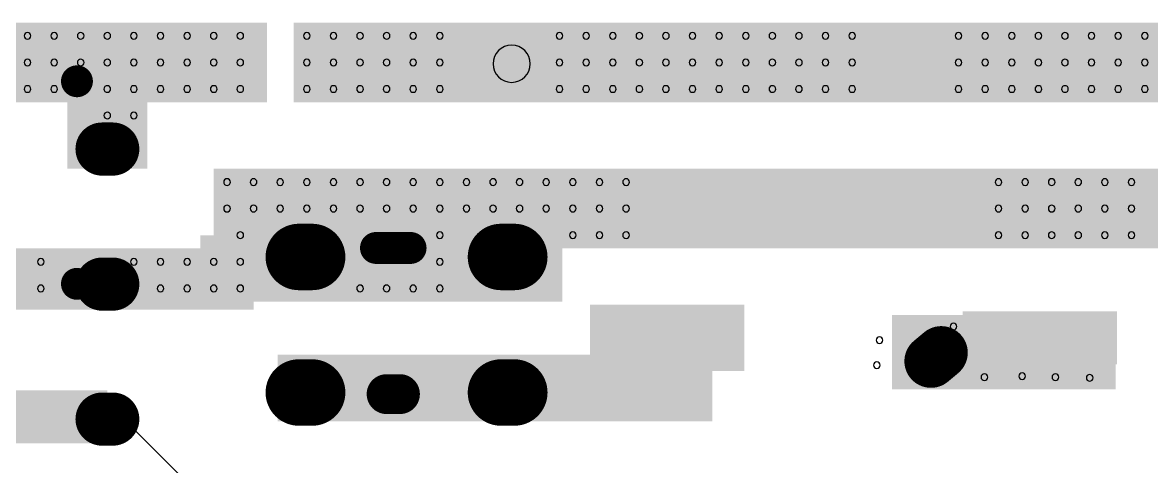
# Model space of a CAD drawing. Header units: inches. Extents: x 32166 to 34772, y 2386 to 4229.
# Drawn here: x 33097.6 to 33280.9, y 3695.4 to 3767.6 of the extents above; entities that cross this region are included whole.
import ezdxf

# ---------------------------------------------------------------- set-up
doc = ezdxf.new("R2010")
doc.units = ezdxf.units.IN
doc.header["$LTSCALE"] = 0.64311
doc.header["$MEASUREMENT"] = 0
doc.layers.add('MIDLAYER1', color=16, linetype='CONTINUOUS')
doc.layers.add('MULTILAYER', color=9, linetype='CONTINUOUS')

msp = doc.modelspace()

# ---------------------------------------------------------------- linework, layer by layer
at = {"layer": 'MIDLAYER1'}
for p, q in [((33111.34, 3703.31), (33113.83, 3703.31)), ((33113.83, 3703.31), (33135.71, 3681.43))]:
    msp.add_line(p, q, dxfattribs=at)
for points, const_width in [([(33106.4, 3759.34, 1), (33106.4, 3756.75, 1)], 2.59), ([(33110.48, 3749.19, 1), (33110.48, 3744.87, 1)], 4.32), ([(33112.21, 3749.19, 1), (33112.21, 3744.87, 1)], 4.32), ([(33145.13, 3729.49, 1), (33139.73, 3729.49, 1)], 5.4), ([(33147.29, 3729.49, 1), (33141.89, 3729.49, 1)], 5.4), ([(33177.96, 3729.49, 1), (33172.56, 3729.49, 1)], 5.4), ([(33180.12, 3729.49, 1), (33174.72, 3729.49, 1)], 5.4), ([(33154.96, 3732.25, 1), (33154.96, 3729.66, 1)], 2.59), ([(33160.58, 3732.25, 1), (33160.58, 3729.66, 1)], 2.59), ([(33110.48, 3727.24, 1), (33110.48, 3722.92, 1)], 4.32), ([(33112.21, 3727.24, 1), (33112.21, 3722.92, 1)], 4.32), ([(33106.4, 3726.42, 1), (33106.4, 3723.83, 1)], 2.59), ([(33245.36, 3715.59, 1), (33248.13, 3712.28, 1)], 4.32), ([(33243.7, 3714.2, 1), (33246.48, 3710.89, 1)], 4.32), ([(33145.13, 3707.46, 1), (33139.73, 3707.46, 1)], 5.4), ([(33147.29, 3707.46, 1), (33141.89, 3707.46, 1)], 5.4), ([(33177.96, 3707.46, 1), (33172.56, 3707.46, 1)], 5.4), ([(33180.12, 3707.46, 1), (33174.72, 3707.46, 1)], 5.4), ([(33156.69, 3708.82, 1), (33156.69, 3705.58, 1)], 3.24), ([(33158.85, 3708.82, 1), (33158.85, 3705.58, 1)], 3.24), ([(33110.48, 3705.3, 1), (33110.48, 3700.98, 1)], 4.32), ([(33112.21, 3705.3, 1), (33112.21, 3700.98, 1)], 4.32)]:
    msp.add_lwpolyline(points, format="xyb", close=True, dxfattribs=dict(at, const_width=const_width))
for points, const_width in [([(33110.48, 3747.03), (33112.21, 3747.03)], 8.64), ([(33142.43, 3729.49), (33144.59, 3729.49)], 10.8), ([(33175.26, 3729.49), (33177.42, 3729.49)], 10.8), ([(33160.58, 3730.96), (33154.96, 3730.96)], 5.18), ([(33110.48, 3725.08), (33112.21, 3725.08)], 8.64), ([(33246.75, 3713.93), (33245.09, 3712.54)], 8.64), ([(33142.43, 3707.46), (33144.59, 3707.46)], 10.8), ([(33175.26, 3707.46), (33177.42, 3707.46)], 10.8), ([(33158.85, 3707.2), (33156.69, 3707.2)], 6.48), ([(33110.48, 3703.14), (33112.21, 3703.14)], 8.64)]:
    msp.add_lwpolyline(points, dxfattribs=dict(at, const_width=const_width))
for centre, radius, start, end in [((33098.37, 3765.43), 0.54, 0, 180), ((33098.37, 3765.43), 0.54, 180, 0), ((33102.69, 3765.43), 0.54, 0, 180), ((33102.69, 3765.43), 0.54, 180, 0), ((33107.01, 3765.43), 0.54, 0, 180), ((33107.01, 3765.43), 0.54, 180, 0), ((33111.33, 3765.43), 0.54, 0, 180), ((33111.33, 3765.43), 0.54, 180, 0), ((33115.65, 3765.43), 0.54, 0, 180), ((33115.65, 3765.43), 0.54, 180, 0), ((33119.97, 3765.43), 0.54, 0, 180), ((33119.97, 3765.43), 0.54, 180, 0), ((33124.29, 3765.43), 0.54, 0, 180), ((33124.29, 3765.43), 0.54, 180, 0), ((33128.61, 3765.43), 0.54, 0, 180), ((33128.61, 3765.43), 0.54, 180, 0), ((33132.93, 3765.43), 0.54, 0, 180), ((33132.93, 3765.43), 0.54, 180, 0), ((33143.73, 3765.43), 0.54, 0, 180), ((33143.73, 3765.43), 0.54, 180, 0), ((33148.05, 3765.43), 0.54, 0, 180), ((33148.05, 3765.43), 0.54, 180, 0), ((33152.37, 3765.43), 0.54, 0, 180), ((33152.37, 3765.43), 0.54, 180, 0), ((33156.69, 3765.43), 0.54, 0, 180), ((33156.69, 3765.43), 0.54, 180, 0), ((33161.01, 3765.43), 0.54, 0, 180), ((33161.01, 3765.43), 0.54, 180, 0), ((33165.33, 3765.43), 0.54, 0, 180), ((33165.33, 3765.43), 0.54, 180, 0), ((33184.77, 3765.43), 0.54, 0, 180), ((33184.77, 3765.43), 0.54, 180, 0), ((33189.09, 3765.43), 0.54, 0, 180), ((33189.09, 3765.43), 0.54, 180, 0), ((33193.41, 3765.43), 0.54, 0, 180), ((33193.41, 3765.43), 0.54, 180, 0), ((33197.73, 3765.43), 0.54, 0, 180), ((33197.73, 3765.43), 0.54, 180, 0), ((33202.05, 3765.43), 0.54, 0, 180), ((33202.05, 3765.43), 0.54, 180, 0), ((33206.37, 3765.43), 0.54, 0, 180), ((33206.37, 3765.43), 0.54, 180, 0), ((33210.69, 3765.43), 0.54, 0, 180), ((33210.69, 3765.43), 0.54, 180, 0), ((33215.01, 3765.43), 0.54, 0, 180), ((33215.01, 3765.43), 0.54, 180, 0), ((33219.33, 3765.43), 0.54, 0, 180), ((33219.33, 3765.43), 0.54, 180, 0), ((33223.65, 3765.43), 0.54, 0, 180), ((33223.65, 3765.43), 0.54, 180, 0), ((33227.97, 3765.43), 0.54, 0, 180), ((33227.97, 3765.43), 0.54, 180, 0), ((33232.29, 3765.43), 0.54, 0, 180), ((33232.29, 3765.43), 0.54, 180, 0), ((33249.57, 3765.43), 0.54, 0, 180), ((33249.57, 3765.43), 0.54, 180, 0), ((33253.89, 3765.43), 0.54, 0, 180), ((33253.89, 3765.43), 0.54, 180, 0), ((33258.21, 3765.43), 0.54, 0, 180), ((33258.21, 3765.43), 0.54, 180, 0), ((33262.53, 3765.43), 0.54, 0, 180), ((33262.53, 3765.43), 0.54, 180, 0), ((33266.85, 3765.43), 0.54, 0, 180), ((33266.85, 3765.43), 0.54, 180, 0), ((33271.17, 3765.43), 0.54, 0, 180), ((33271.17, 3765.43), 0.54, 180, 0), ((33275.49, 3765.43), 0.54, 0, 180), ((33275.49, 3765.43), 0.54, 180, 0), ((33279.81, 3765.43), 0.54, 0, 180), ((33279.81, 3765.43), 0.54, 180, 0), ((33176.99, 3760.89), 3.02, 0, 180), ((33098.37, 3761.11), 0.54, 0, 180), ((33098.37, 3761.11), 0.54, 180, 0), ((33102.69, 3761.11), 0.54, 0, 180), ((33102.69, 3761.11), 0.54, 180, 0), ((33107.01, 3761.11), 0.54, 0, 180), ((33107.01, 3761.11), 0.54, 180, 0), ((33111.33, 3761.11), 0.54, 0, 180), ((33111.33, 3761.11), 0.54, 180, 0), ((33115.65, 3761.11), 0.54, 0, 180), ((33115.65, 3761.11), 0.54, 180, 0), ((33119.97, 3761.11), 0.54, 0, 180), ((33119.97, 3761.11), 0.54, 180, 0), ((33124.29, 3761.11), 0.54, 0, 180), ((33124.29, 3761.11), 0.54, 180, 0), ((33128.61, 3761.11), 0.54, 0, 180), ((33128.61, 3761.11), 0.54, 180, 0), ((33132.93, 3761.11), 0.54, 0, 180), ((33132.93, 3761.11), 0.54, 180, 0), ((33143.73, 3761.11), 0.54, 0, 180), ((33143.73, 3761.11), 0.54, 180, 0), ((33148.05, 3761.11), 0.54, 0, 180), ((33148.05, 3761.11), 0.54, 180, 0), ((33152.37, 3761.11), 0.54, 0, 180), ((33152.37, 3761.11), 0.54, 180, 0), ((33156.69, 3761.11), 0.54, 0, 180), ((33156.69, 3761.11), 0.54, 180, 0), ((33161.01, 3761.11), 0.54, 0, 180), ((33161.01, 3761.11), 0.54, 180, 0), ((33165.33, 3761.11), 0.54, 0, 180), ((33165.33, 3761.11), 0.54, 180, 0), ((33176.99, 3760.89), 3.02, 180, 0), ((33184.77, 3761.11), 0.54, 0, 180), ((33184.77, 3761.11), 0.54, 180, 0), ((33189.09, 3761.11), 0.54, 0, 180), ((33189.09, 3761.11), 0.54, 180, 0), ((33193.41, 3761.11), 0.54, 0, 180), ((33193.41, 3761.11), 0.54, 180, 0), ((33197.73, 3761.11), 0.54, 0, 180), ((33197.73, 3761.11), 0.54, 180, 0), ((33202.05, 3761.11), 0.54, 0, 180), ((33202.05, 3761.11), 0.54, 180, 0), ((33206.37, 3761.11), 0.54, 0, 180), ((33206.37, 3761.11), 0.54, 180, 0), ((33210.69, 3761.11), 0.54, 0, 180), ((33210.69, 3761.11), 0.54, 180, 0), ((33215.01, 3761.11), 0.54, 0, 180), ((33215.01, 3761.11), 0.54, 180, 0), ((33219.33, 3761.11), 0.54, 0, 180), ((33219.33, 3761.11), 0.54, 180, 0), ((33223.65, 3761.11), 0.54, 0, 180), ((33223.65, 3761.11), 0.54, 180, 0), ((33227.97, 3761.11), 0.54, 0, 180), ((33227.97, 3761.11), 0.54, 180, 0), ((33232.29, 3761.11), 0.54, 0, 180), ((33232.29, 3761.11), 0.54, 180, 0), ((33249.57, 3761.11), 0.54, 0, 180), ((33249.57, 3761.11), 0.54, 180, 0), ((33253.89, 3761.11), 0.54, 0, 180), ((33253.89, 3761.11), 0.54, 180, 0), ((33258.21, 3761.11), 0.54, 0, 180), ((33258.21, 3761.11), 0.54, 180, 0), ((33262.53, 3761.11), 0.54, 0, 180), ((33262.53, 3761.11), 0.54, 180, 0), ((33266.85, 3761.11), 0.54, 0, 180), ((33266.85, 3761.11), 0.54, 180, 0), ((33271.17, 3761.11), 0.54, 0, 180), ((33271.17, 3761.11), 0.54, 180, 0), ((33275.49, 3761.11), 0.54, 0, 180), ((33275.49, 3761.11), 0.54, 180, 0), ((33279.81, 3761.11), 0.54, 0, 180), ((33279.81, 3761.11), 0.54, 180, 0), ((33098.37, 3756.79), 0.54, 0, 180), ((33098.37, 3756.79), 0.54, 180, 0), ((33102.69, 3756.79), 0.54, 0, 180), ((33102.69, 3756.79), 0.54, 180, 0), ((33107.01, 3756.79), 0.54, 0, 180), ((33107.01, 3756.79), 0.54, 180, 0), ((33111.33, 3756.79), 0.54, 0, 180), ((33111.33, 3756.79), 0.54, 180, 0), ((33115.65, 3756.79), 0.54, 0, 180), ((33115.65, 3756.79), 0.54, 180, 0), ((33119.97, 3756.79), 0.54, 0, 180), ((33119.97, 3756.79), 0.54, 180, 0), ((33124.29, 3756.79), 0.54, 0, 180), ((33124.29, 3756.79), 0.54, 180, 0), ((33128.61, 3756.79), 0.54, 0, 180), ((33128.61, 3756.79), 0.54, 180, 0), ((33132.93, 3756.79), 0.54, 0, 180), ((33132.93, 3756.79), 0.54, 180, 0), ((33143.73, 3756.79), 0.54, 0, 180), ((33143.73, 3756.79), 0.54, 180, 0), ((33148.05, 3756.79), 0.54, 0, 180), ((33148.05, 3756.79), 0.54, 180, 0), ((33152.37, 3756.79), 0.54, 0, 180), ((33152.37, 3756.79), 0.54, 180, 0), ((33156.69, 3756.79), 0.54, 0, 180), ((33156.69, 3756.79), 0.54, 180, 0), ((33161.01, 3756.79), 0.54, 0, 180), ((33161.01, 3756.79), 0.54, 180, 0), ((33165.33, 3756.79), 0.54, 0, 180), ((33165.33, 3756.79), 0.54, 180, 0), ((33184.77, 3756.79), 0.54, 0, 180), ((33184.77, 3756.79), 0.54, 180, 0), ((33189.09, 3756.79), 0.54, 0, 180), ((33189.09, 3756.79), 0.54, 180, 0), ((33193.41, 3756.79), 0.54, 0, 180), ((33193.41, 3756.79), 0.54, 180, 0), ((33197.73, 3756.79), 0.54, 0, 180), ((33197.73, 3756.79), 0.54, 180, 0), ((33202.05, 3756.79), 0.54, 0, 180), ((33202.05, 3756.79), 0.54, 180, 0), ((33206.37, 3756.79), 0.54, 0, 180), ((33206.37, 3756.79), 0.54, 180, 0), ((33210.69, 3756.79), 0.54, 0, 180), ((33210.69, 3756.79), 0.54, 180, 0), ((33215.01, 3756.79), 0.54, 0, 180), ((33215.01, 3756.79), 0.54, 180, 0), ((33219.33, 3756.79), 0.54, 0, 180), ((33219.33, 3756.79), 0.54, 180, 0), ((33223.65, 3756.79), 0.54, 0, 180), ((33223.65, 3756.79), 0.54, 180, 0), ((33227.97, 3756.79), 0.54, 0, 180), ((33227.97, 3756.79), 0.54, 180, 0), ((33232.29, 3756.79), 0.54, 0, 180), ((33232.29, 3756.79), 0.54, 180, 0), ((33249.57, 3756.79), 0.54, 0, 180), ((33249.57, 3756.79), 0.54, 180, 0), ((33253.89, 3756.79), 0.54, 0, 180), ((33253.89, 3756.79), 0.54, 180, 0), ((33258.21, 3756.79), 0.54, 0, 180), ((33258.21, 3756.79), 0.54, 180, 0), ((33262.53, 3756.79), 0.54, 0, 180), ((33262.53, 3756.79), 0.54, 180, 0), ((33266.85, 3756.79), 0.54, 0, 180), ((33266.85, 3756.79), 0.54, 180, 0), ((33271.17, 3756.79), 0.54, 0, 180), ((33271.17, 3756.79), 0.54, 180, 0), ((33275.49, 3756.79), 0.54, 0, 180), ((33275.49, 3756.79), 0.54, 180, 0), ((33279.81, 3756.79), 0.54, 0, 180), ((33279.81, 3756.79), 0.54, 180, 0), ((33111.33, 3752.47), 0.54, 0, 180), ((33115.65, 3752.47), 0.54, 0, 180), ((33111.33, 3752.47), 0.54, 180, 0), ((33115.65, 3752.47), 0.54, 180, 0), ((33130.77, 3741.67), 0.54, 0, 180), ((33130.77, 3741.67), 0.54, 0, 180), ((33130.77, 3741.67), 0.54, 180, 0), ((33130.77, 3741.67), 0.54, 180, 0), ((33135.09, 3741.67), 0.54, 0, 180), ((33135.09, 3741.67), 0.54, 180, 0), ((33139.41, 3741.67), 0.54, 0, 180), ((33139.41, 3741.67), 0.54, 180, 0), ((33143.73, 3741.67), 0.54, 0, 180), ((33143.73, 3741.67), 0.54, 180, 0), ((33148.05, 3741.67), 0.54, 0, 180), ((33148.05, 3741.67), 0.54, 180, 0), ((33152.37, 3741.67), 0.54, 0, 180), ((33152.37, 3741.67), 0.54, 180, 0), ((33156.69, 3741.67), 0.54, 0, 180), ((33156.69, 3741.67), 0.54, 180, 0), ((33161.01, 3741.67), 0.54, 0, 180), ((33161.01, 3741.67), 0.54, 180, 0), ((33165.33, 3741.67), 0.54, 0, 180), ((33165.33, 3741.67), 0.54, 180, 0), ((33169.65, 3741.67), 0.54, 0, 180), ((33169.65, 3741.67), 0.54, 180, 0), ((33173.97, 3741.67), 0.54, 0, 180), ((33173.97, 3741.67), 0.54, 180, 0), ((33178.29, 3741.67), 0.54, 0, 180), ((33178.29, 3741.67), 0.54, 180, 0), ((33182.61, 3741.67), 0.54, 0, 180), ((33182.61, 3741.67), 0.54, 180, 0), ((33186.93, 3741.67), 0.54, 0, 180), ((33186.93, 3741.67), 0.54, 180, 0), ((33191.25, 3741.67), 0.54, 0, 180), ((33191.25, 3741.67), 0.54, 180, 0), ((33195.57, 3741.67), 0.54, 0, 180), ((33195.57, 3741.67), 0.54, 180, 0), ((33256.05, 3741.67), 0.54, 0, 180), ((33256.05, 3741.67), 0.54, 180, 0), ((33260.37, 3741.67), 0.54, 0, 180), ((33260.37, 3741.67), 0.54, 180, 0), ((33264.69, 3741.67), 0.54, 0, 180), ((33264.69, 3741.67), 0.54, 180, 0), ((33269.01, 3741.67), 0.54, 0, 180), ((33269.01, 3741.67), 0.54, 180, 0), ((33273.33, 3741.67), 0.54, 0, 180), ((33273.33, 3741.67), 0.54, 180, 0), ((33277.65, 3741.67), 0.54, 0, 180), ((33277.65, 3741.67), 0.54, 180, 0), ((33130.77, 3737.35), 0.54, 0, 180), ((33135.09, 3737.35), 0.54, 0, 180), ((33135.09, 3737.35), 0.54, 0, 180), ((33139.41, 3737.35), 0.54, 0, 180), ((33143.73, 3737.35), 0.54, 0, 180), ((33148.05, 3737.35), 0.54, 0, 180), ((33148.05, 3737.35), 0.54, 0, 180), ((33152.37, 3737.35), 0.54, 0, 180), ((33156.69, 3737.35), 0.54, 0, 180), ((33161.01, 3737.35), 0.54, 0, 180), ((33161.01, 3737.35), 0.54, 0, 180), ((33165.33, 3737.35), 0.54, 0, 180), ((33169.65, 3737.35), 0.54, 0, 180), ((33173.97, 3737.35), 0.54, 0, 180), ((33173.97, 3737.35), 0.54, 0, 180), ((33178.29, 3737.35), 0.54, 0, 180), ((33182.61, 3737.35), 0.54, 0, 180), ((33186.93, 3737.35), 0.54, 0, 180), ((33186.93, 3737.35), 0.54, 0, 180), ((33191.25, 3737.35), 0.54, 0, 180), ((33195.57, 3737.35), 0.54, 0, 180), ((33256.05, 3737.35), 0.54, 0, 180), ((33260.37, 3737.35), 0.54, 0, 180), ((33264.69, 3737.35), 0.54, 0, 180), ((33269.01, 3737.35), 0.54, 0, 180), ((33273.33, 3737.35), 0.54, 0, 180), ((33277.65, 3737.35), 0.54, 0, 180), ((33130.77, 3737.35), 0.54, 180, 0), ((33135.09, 3737.35), 0.54, 180, 0), ((33135.09, 3737.35), 0.54, 180, 0), ((33139.41, 3737.35), 0.54, 180, 0), ((33143.73, 3737.35), 0.54, 180, 0), ((33148.05, 3737.35), 0.54, 180, 0), ((33148.05, 3737.35), 0.54, 180, 0), ((33152.37, 3737.35), 0.54, 180, 0), ((33156.69, 3737.35), 0.54, 180, 0), ((33161.01, 3737.35), 0.54, 180, 0), ((33161.01, 3737.35), 0.54, 180, 0), ((33165.33, 3737.35), 0.54, 180, 0), ((33169.65, 3737.35), 0.54, 180, 0), ((33173.97, 3737.35), 0.54, 180, 0), ((33173.97, 3737.35), 0.54, 180, 0), ((33178.29, 3737.35), 0.54, 180, 0), ((33182.61, 3737.35), 0.54, 180, 0), ((33186.93, 3737.35), 0.54, 180, 0), ((33186.93, 3737.35), 0.54, 180, 0), ((33191.25, 3737.35), 0.54, 180, 0), ((33195.57, 3737.35), 0.54, 180, 0), ((33256.05, 3737.35), 0.54, 180, 0), ((33260.37, 3737.35), 0.54, 180, 0), ((33264.69, 3737.35), 0.54, 180, 0), ((33269.01, 3737.35), 0.54, 180, 0), ((33273.33, 3737.35), 0.54, 180, 0), ((33277.65, 3737.35), 0.54, 180, 0), ((33132.93, 3733.03), 0.54, 0, 180), ((33132.93, 3733.03), 0.54, 180, 0), ((33165.33, 3733.03), 0.54, 0, 180), ((33165.33, 3733.03), 0.54, 180, 0), ((33186.93, 3733.03), 0.54, 0, 180), ((33186.93, 3733.03), 0.54, 0, 180), ((33186.93, 3733.03), 0.54, 180, 0), ((33186.93, 3733.03), 0.54, 180, 0), ((33191.25, 3733.03), 0.54, 0, 180), ((33191.25, 3733.03), 0.54, 180, 0), ((33195.57, 3733.03), 0.54, 0, 180), ((33195.57, 3733.03), 0.54, 180, 0), ((33256.05, 3733.03), 0.54, 0, 180), ((33256.05, 3733.03), 0.54, 180, 0), ((33260.37, 3733.03), 0.54, 0, 180), ((33260.37, 3733.03), 0.54, 180, 0), ((33264.69, 3733.03), 0.54, 0, 180), ((33264.69, 3733.03), 0.54, 180, 0), ((33269.01, 3733.03), 0.54, 0, 180), ((33269.01, 3733.03), 0.54, 180, 0), ((33273.33, 3733.03), 0.54, 0, 180), ((33273.33, 3733.03), 0.54, 180, 0), ((33277.65, 3733.03), 0.54, 0, 180), ((33277.65, 3733.03), 0.54, 180, 0), ((33100.53, 3728.71), 0.54, 0, 180), ((33100.53, 3728.71), 0.54, 180, 0), ((33115.65, 3728.71), 0.54, 0, 180), ((33115.65, 3728.71), 0.54, 180, 0), ((33119.97, 3728.71), 0.54, 0, 180), ((33119.97, 3728.71), 0.54, 180, 0), ((33124.29, 3728.71), 0.54, 0, 180), ((33124.29, 3728.71), 0.54, 180, 0), ((33128.61, 3728.71), 0.54, 0, 180), ((33128.61, 3728.71), 0.54, 0, 180), ((33128.61, 3728.71), 0.54, 180, 0), ((33128.61, 3728.71), 0.54, 180, 0), ((33132.93, 3728.71), 0.54, 0, 180), ((33132.93, 3728.71), 0.54, 0, 180), ((33132.93, 3728.71), 0.54, 180, 0), ((33132.93, 3728.71), 0.54, 180, 0), ((33165.33, 3728.71), 0.54, 0, 180), ((33165.33, 3728.71), 0.54, 180, 0), ((33100.53, 3724.39), 0.54, 0, 180), ((33100.53, 3724.39), 0.54, 180, 0), ((33115.65, 3724.39), 0.54, 0, 180), ((33115.65, 3724.39), 0.54, 180, 0), ((33119.97, 3724.39), 0.54, 0, 180), ((33119.97, 3724.39), 0.54, 180, 0), ((33124.29, 3724.39), 0.54, 0, 180), ((33124.29, 3724.39), 0.54, 180, 0), ((33128.61, 3724.39), 0.54, 0, 180), ((33128.61, 3724.39), 0.54, 180, 0), ((33132.93, 3724.39), 0.54, 0, 180), ((33132.93, 3724.39), 0.54, 180, 0), ((33152.37, 3724.39), 0.54, 0, 180), ((33152.37, 3724.39), 0.54, 180, 0), ((33156.69, 3724.39), 0.54, 0, 180), ((33156.69, 3724.39), 0.54, 180, 0), ((33161.01, 3724.39), 0.54, 0, 180), ((33161.01, 3724.39), 0.54, 0, 180), ((33161.01, 3724.39), 0.54, 180, 0), ((33161.01, 3724.39), 0.54, 180, 0), ((33165.33, 3724.39), 0.54, 0, 180), ((33165.33, 3724.39), 0.54, 0, 180), ((33165.33, 3724.39), 0.54, 180, 0), ((33165.33, 3724.39), 0.54, 180, 0), ((33248.75, 3718.17), 0.54, 0, 180), ((33248.75, 3718.17), 0.54, 180, 0), ((33236.74, 3715.97), 0.54, 0, 180), ((33236.74, 3715.97), 0.54, 180, 0), ((33236.3, 3711.9), 0.54, 0, 180), ((33236.3, 3711.9), 0.54, 180, 0), ((33253.76, 3709.96), 0.54, 0, 180), ((33259.89, 3710.13), 0.54, 0, 180), ((33265.29, 3709.96), 0.54, 0, 180), ((33270.86, 3709.83), 0.54, 0, 180), ((33253.76, 3709.96), 0.54, 180, 0), ((33259.89, 3710.13), 0.54, 180, 0), ((33265.29, 3709.96), 0.54, 180, 0), ((33270.86, 3709.83), 0.54, 180, 0), ((33111.34, 3703.31), 2.16, 0, 180), ((33113.83, 3703.31), 2.16, 0, 180), ((33113.83, 3703.31), 2.16, 0, 180), ((33111.34, 3703.31), 2.16, 180, 0), ((33113.83, 3703.31), 2.16, 180, 0), ((33113.83, 3703.31), 2.16, 180, 0)]:
    msp.add_arc(centre, radius, start, end, dxfattribs=at)
for points in [[(33065.97, 3754.63), (33137.25, 3754.63), (33065.97, 3767.59), (33137.25, 3767.59)], [(33141.57, 3754.63), (33614.61, 3754.63), (33141.57, 3767.59), (33614.61, 3767.59)], [(33104.85, 3743.83), (33117.81, 3743.83), (33104.85, 3756.79), (33117.81, 3756.79)], [(33128.61, 3730.87), (33273.33, 3730.87), (33128.61, 3743.83), (33273.33, 3743.83)], [(33273.33, 3730.87), (33515.25, 3730.87), (33273.33, 3743.83), (33515.25, 3743.83)], [(33126.45, 3722.23), (33185.2, 3722.23), (33126.45, 3733.03), (33185.2, 3733.03)], [(33077.46, 3720.93), (33135.09, 3720.93), (33077.46, 3730.87), (33135.09, 3730.87)], [(33214.79, 3721.76), (33189.74, 3721.76), (33214.79, 3710.96), (33189.74, 3710.96)], [(33238.77, 3707.97), (33275.06, 3707.97), (33238.77, 3720.07), (33275.06, 3720.07)], [(33275.27, 3720.68), (33250.22, 3720.68), (33275.27, 3712.04), (33250.22, 3712.04)], [(33138.98, 3702.79), (33209.56, 3702.79), (33138.98, 3713.59), (33209.56, 3713.59)], [(33077.46, 3699.19), (33111.34, 3699.19), (33077.46, 3707.83), (33111.34, 3707.83)]]:
    msp.add_solid(points, dxfattribs=at)
at = {"layer": 'MULTILAYER'}
for points, const_width in [([(33106.4, 3759.34, 1), (33106.4, 3756.75, 1)], 2.59), ([(33110.48, 3749.19, 1), (33110.48, 3744.87, 1)], 4.32), ([(33112.21, 3749.19, 1), (33112.21, 3744.87, 1)], 4.32), ([(33145.13, 3729.49, 1), (33139.73, 3729.49, 1)], 5.4), ([(33147.29, 3729.49, 1), (33141.89, 3729.49, 1)], 5.4), ([(33177.96, 3729.49, 1), (33172.56, 3729.49, 1)], 5.4), ([(33180.12, 3729.49, 1), (33174.72, 3729.49, 1)], 5.4), ([(33154.96, 3732.25, 1), (33154.96, 3729.66, 1)], 2.59), ([(33160.58, 3732.25, 1), (33160.58, 3729.66, 1)], 2.59), ([(33110.48, 3727.24, 1), (33110.48, 3722.92, 1)], 4.32), ([(33112.21, 3727.24, 1), (33112.21, 3722.92, 1)], 4.32), ([(33106.4, 3726.42, 1), (33106.4, 3723.83, 1)], 2.59), ([(33245.36, 3715.59, 1), (33248.13, 3712.28, 1)], 4.32), ([(33243.7, 3714.2, 1), (33246.48, 3710.89, 1)], 4.32), ([(33145.13, 3707.46, 1), (33139.73, 3707.46, 1)], 5.4), ([(33147.29, 3707.46, 1), (33141.89, 3707.46, 1)], 5.4), ([(33177.96, 3707.46, 1), (33172.56, 3707.46, 1)], 5.4), ([(33180.12, 3707.46, 1), (33174.72, 3707.46, 1)], 5.4), ([(33156.69, 3708.82, 1), (33156.69, 3705.58, 1)], 3.24), ([(33158.85, 3708.82, 1), (33158.85, 3705.58, 1)], 3.24), ([(33110.48, 3705.3, 1), (33110.48, 3700.98, 1)], 4.32), ([(33112.21, 3705.3, 1), (33112.21, 3700.98, 1)], 4.32)]:
    msp.add_lwpolyline(points, format="xyb", close=True, dxfattribs=dict(at, const_width=const_width))
for points, const_width in [([(33110.48, 3747.03), (33112.21, 3747.03)], 8.64), ([(33142.43, 3729.49), (33144.59, 3729.49)], 10.8), ([(33175.26, 3729.49), (33177.42, 3729.49)], 10.8), ([(33160.58, 3730.96), (33154.96, 3730.96)], 5.18), ([(33110.48, 3725.08), (33112.21, 3725.08)], 8.64), ([(33246.75, 3713.93), (33245.09, 3712.54)], 8.64), ([(33142.43, 3707.46), (33144.59, 3707.46)], 10.8), ([(33175.26, 3707.46), (33177.42, 3707.46)], 10.8), ([(33158.85, 3707.2), (33156.69, 3707.2)], 6.48), ([(33110.48, 3703.14), (33112.21, 3703.14)], 8.64)]:
    msp.add_lwpolyline(points, dxfattribs=dict(at, const_width=const_width))
for centre, radius, start, end in [((33098.37, 3765.43), 0.54, 0, 180), ((33098.37, 3765.43), 0.54, 180, 0), ((33102.69, 3765.43), 0.54, 0, 180), ((33102.69, 3765.43), 0.54, 180, 0), ((33107.01, 3765.43), 0.54, 0, 180), ((33107.01, 3765.43), 0.54, 180, 0), ((33111.33, 3765.43), 0.54, 0, 180), ((33111.33, 3765.43), 0.54, 180, 0), ((33115.65, 3765.43), 0.54, 0, 180), ((33115.65, 3765.43), 0.54, 180, 0), ((33119.97, 3765.43), 0.54, 0, 180), ((33119.97, 3765.43), 0.54, 180, 0), ((33124.29, 3765.43), 0.54, 0, 180), ((33124.29, 3765.43), 0.54, 180, 0), ((33128.61, 3765.43), 0.54, 0, 180), ((33128.61, 3765.43), 0.54, 180, 0), ((33132.93, 3765.43), 0.54, 0, 180), ((33132.93, 3765.43), 0.54, 180, 0), ((33143.73, 3765.43), 0.54, 0, 180), ((33143.73, 3765.43), 0.54, 180, 0), ((33148.05, 3765.43), 0.54, 0, 180), ((33148.05, 3765.43), 0.54, 180, 0), ((33152.37, 3765.43), 0.54, 0, 180), ((33152.37, 3765.43), 0.54, 180, 0), ((33156.69, 3765.43), 0.54, 0, 180), ((33156.69, 3765.43), 0.54, 180, 0), ((33161.01, 3765.43), 0.54, 0, 180), ((33161.01, 3765.43), 0.54, 180, 0), ((33165.33, 3765.43), 0.54, 0, 180), ((33165.33, 3765.43), 0.54, 180, 0), ((33184.77, 3765.43), 0.54, 0, 180), ((33184.77, 3765.43), 0.54, 180, 0), ((33189.09, 3765.43), 0.54, 0, 180), ((33189.09, 3765.43), 0.54, 180, 0), ((33193.41, 3765.43), 0.54, 0, 180), ((33193.41, 3765.43), 0.54, 180, 0), ((33197.73, 3765.43), 0.54, 0, 180), ((33197.73, 3765.43), 0.54, 180, 0), ((33202.05, 3765.43), 0.54, 0, 180), ((33202.05, 3765.43), 0.54, 180, 0), ((33206.37, 3765.43), 0.54, 0, 180), ((33206.37, 3765.43), 0.54, 180, 0), ((33210.69, 3765.43), 0.54, 0, 180), ((33210.69, 3765.43), 0.54, 180, 0), ((33215.01, 3765.43), 0.54, 0, 180), ((33215.01, 3765.43), 0.54, 180, 0), ((33219.33, 3765.43), 0.54, 0, 180), ((33219.33, 3765.43), 0.54, 180, 0), ((33223.65, 3765.43), 0.54, 0, 180), ((33223.65, 3765.43), 0.54, 180, 0), ((33227.97, 3765.43), 0.54, 0, 180), ((33227.97, 3765.43), 0.54, 180, 0), ((33232.29, 3765.43), 0.54, 0, 180), ((33232.29, 3765.43), 0.54, 180, 0), ((33249.57, 3765.43), 0.54, 0, 180), ((33249.57, 3765.43), 0.54, 180, 0), ((33253.89, 3765.43), 0.54, 0, 180), ((33253.89, 3765.43), 0.54, 180, 0), ((33258.21, 3765.43), 0.54, 0, 180), ((33258.21, 3765.43), 0.54, 180, 0), ((33262.53, 3765.43), 0.54, 0, 180), ((33262.53, 3765.43), 0.54, 180, 0), ((33266.85, 3765.43), 0.54, 0, 180), ((33266.85, 3765.43), 0.54, 180, 0), ((33271.17, 3765.43), 0.54, 0, 180), ((33271.17, 3765.43), 0.54, 180, 0), ((33275.49, 3765.43), 0.54, 0, 180), ((33275.49, 3765.43), 0.54, 180, 0), ((33279.81, 3765.43), 0.54, 0, 180), ((33279.81, 3765.43), 0.54, 180, 0), ((33176.99, 3760.89), 3.02, 0, 180), ((33098.37, 3761.11), 0.54, 0, 180), ((33098.37, 3761.11), 0.54, 180, 0), ((33102.69, 3761.11), 0.54, 0, 180), ((33102.69, 3761.11), 0.54, 180, 0), ((33107.01, 3761.11), 0.54, 0, 180), ((33107.01, 3761.11), 0.54, 180, 0), ((33111.33, 3761.11), 0.54, 0, 180), ((33111.33, 3761.11), 0.54, 180, 0), ((33115.65, 3761.11), 0.54, 0, 180), ((33115.65, 3761.11), 0.54, 180, 0), ((33119.97, 3761.11), 0.54, 0, 180), ((33119.97, 3761.11), 0.54, 180, 0), ((33124.29, 3761.11), 0.54, 0, 180), ((33124.29, 3761.11), 0.54, 180, 0), ((33128.61, 3761.11), 0.54, 0, 180), ((33128.61, 3761.11), 0.54, 180, 0), ((33132.93, 3761.11), 0.54, 0, 180), ((33132.93, 3761.11), 0.54, 180, 0), ((33143.73, 3761.11), 0.54, 0, 180), ((33143.73, 3761.11), 0.54, 180, 0), ((33148.05, 3761.11), 0.54, 0, 180), ((33148.05, 3761.11), 0.54, 180, 0), ((33152.37, 3761.11), 0.54, 0, 180), ((33152.37, 3761.11), 0.54, 180, 0), ((33156.69, 3761.11), 0.54, 0, 180), ((33156.69, 3761.11), 0.54, 180, 0), ((33161.01, 3761.11), 0.54, 0, 180), ((33161.01, 3761.11), 0.54, 180, 0), ((33165.33, 3761.11), 0.54, 0, 180), ((33165.33, 3761.11), 0.54, 180, 0), ((33176.99, 3760.89), 3.02, 180, 0), ((33184.77, 3761.11), 0.54, 0, 180), ((33184.77, 3761.11), 0.54, 180, 0), ((33189.09, 3761.11), 0.54, 0, 180), ((33189.09, 3761.11), 0.54, 180, 0), ((33193.41, 3761.11), 0.54, 0, 180), ((33193.41, 3761.11), 0.54, 180, 0), ((33197.73, 3761.11), 0.54, 0, 180), ((33197.73, 3761.11), 0.54, 180, 0), ((33202.05, 3761.11), 0.54, 0, 180), ((33202.05, 3761.11), 0.54, 180, 0), ((33206.37, 3761.11), 0.54, 0, 180), ((33206.37, 3761.11), 0.54, 180, 0), ((33210.69, 3761.11), 0.54, 0, 180), ((33210.69, 3761.11), 0.54, 180, 0), ((33215.01, 3761.11), 0.54, 0, 180), ((33215.01, 3761.11), 0.54, 180, 0), ((33219.33, 3761.11), 0.54, 0, 180), ((33219.33, 3761.11), 0.54, 180, 0), ((33223.65, 3761.11), 0.54, 0, 180), ((33223.65, 3761.11), 0.54, 180, 0), ((33227.97, 3761.11), 0.54, 0, 180), ((33227.97, 3761.11), 0.54, 180, 0), ((33232.29, 3761.11), 0.54, 0, 180), ((33232.29, 3761.11), 0.54, 180, 0), ((33249.57, 3761.11), 0.54, 0, 180), ((33249.57, 3761.11), 0.54, 180, 0), ((33253.89, 3761.11), 0.54, 0, 180), ((33253.89, 3761.11), 0.54, 180, 0), ((33258.21, 3761.11), 0.54, 0, 180), ((33258.21, 3761.11), 0.54, 180, 0), ((33262.53, 3761.11), 0.54, 0, 180), ((33262.53, 3761.11), 0.54, 180, 0), ((33266.85, 3761.11), 0.54, 0, 180), ((33266.85, 3761.11), 0.54, 180, 0), ((33271.17, 3761.11), 0.54, 0, 180), ((33271.17, 3761.11), 0.54, 180, 0), ((33275.49, 3761.11), 0.54, 0, 180), ((33275.49, 3761.11), 0.54, 180, 0), ((33279.81, 3761.11), 0.54, 0, 180), ((33279.81, 3761.11), 0.54, 180, 0), ((33098.37, 3756.79), 0.54, 0, 180), ((33098.37, 3756.79), 0.54, 180, 0), ((33102.69, 3756.79), 0.54, 0, 180), ((33102.69, 3756.79), 0.54, 180, 0), ((33107.01, 3756.79), 0.54, 0, 180), ((33107.01, 3756.79), 0.54, 180, 0), ((33111.33, 3756.79), 0.54, 0, 180), ((33111.33, 3756.79), 0.54, 180, 0), ((33115.65, 3756.79), 0.54, 0, 180), ((33115.65, 3756.79), 0.54, 180, 0), ((33119.97, 3756.79), 0.54, 0, 180), ((33119.97, 3756.79), 0.54, 180, 0), ((33124.29, 3756.79), 0.54, 0, 180), ((33124.29, 3756.79), 0.54, 180, 0), ((33128.61, 3756.79), 0.54, 0, 180), ((33128.61, 3756.79), 0.54, 180, 0), ((33132.93, 3756.79), 0.54, 0, 180), ((33132.93, 3756.79), 0.54, 180, 0), ((33143.73, 3756.79), 0.54, 0, 180), ((33143.73, 3756.79), 0.54, 180, 0), ((33148.05, 3756.79), 0.54, 0, 180), ((33148.05, 3756.79), 0.54, 180, 0), ((33152.37, 3756.79), 0.54, 0, 180), ((33152.37, 3756.79), 0.54, 180, 0), ((33156.69, 3756.79), 0.54, 0, 180), ((33156.69, 3756.79), 0.54, 180, 0), ((33161.01, 3756.79), 0.54, 0, 180), ((33161.01, 3756.79), 0.54, 180, 0), ((33165.33, 3756.79), 0.54, 0, 180), ((33165.33, 3756.79), 0.54, 180, 0), ((33184.77, 3756.79), 0.54, 0, 180), ((33184.77, 3756.79), 0.54, 180, 0), ((33189.09, 3756.79), 0.54, 0, 180), ((33189.09, 3756.79), 0.54, 180, 0), ((33193.41, 3756.79), 0.54, 0, 180), ((33193.41, 3756.79), 0.54, 180, 0), ((33197.73, 3756.79), 0.54, 0, 180), ((33197.73, 3756.79), 0.54, 180, 0), ((33202.05, 3756.79), 0.54, 0, 180), ((33202.05, 3756.79), 0.54, 180, 0), ((33206.37, 3756.79), 0.54, 0, 180), ((33206.37, 3756.79), 0.54, 180, 0), ((33210.69, 3756.79), 0.54, 0, 180), ((33210.69, 3756.79), 0.54, 180, 0), ((33215.01, 3756.79), 0.54, 0, 180), ((33215.01, 3756.79), 0.54, 180, 0), ((33219.33, 3756.79), 0.54, 0, 180), ((33219.33, 3756.79), 0.54, 180, 0), ((33223.65, 3756.79), 0.54, 0, 180), ((33223.65, 3756.79), 0.54, 180, 0), ((33227.97, 3756.79), 0.54, 0, 180), ((33227.97, 3756.79), 0.54, 180, 0), ((33232.29, 3756.79), 0.54, 0, 180), ((33232.29, 3756.79), 0.54, 180, 0), ((33249.57, 3756.79), 0.54, 0, 180), ((33249.57, 3756.79), 0.54, 180, 0), ((33253.89, 3756.79), 0.54, 0, 180), ((33253.89, 3756.79), 0.54, 180, 0), ((33258.21, 3756.79), 0.54, 0, 180), ((33258.21, 3756.79), 0.54, 180, 0), ((33262.53, 3756.79), 0.54, 0, 180), ((33262.53, 3756.79), 0.54, 180, 0), ((33266.85, 3756.79), 0.54, 0, 180), ((33266.85, 3756.79), 0.54, 180, 0), ((33271.17, 3756.79), 0.54, 0, 180), ((33271.17, 3756.79), 0.54, 180, 0), ((33275.49, 3756.79), 0.54, 0, 180), ((33275.49, 3756.79), 0.54, 180, 0), ((33279.81, 3756.79), 0.54, 0, 180), ((33279.81, 3756.79), 0.54, 180, 0), ((33111.33, 3752.47), 0.54, 0, 180), ((33115.65, 3752.47), 0.54, 0, 180), ((33111.33, 3752.47), 0.54, 180, 0), ((33115.65, 3752.47), 0.54, 180, 0), ((33130.77, 3741.67), 0.54, 0, 180), ((33130.77, 3741.67), 0.54, 0, 180), ((33130.77, 3741.67), 0.54, 180, 0), ((33130.77, 3741.67), 0.54, 180, 0), ((33135.09, 3741.67), 0.54, 0, 180), ((33135.09, 3741.67), 0.54, 180, 0), ((33139.41, 3741.67), 0.54, 0, 180), ((33139.41, 3741.67), 0.54, 180, 0), ((33143.73, 3741.67), 0.54, 0, 180), ((33143.73, 3741.67), 0.54, 180, 0), ((33148.05, 3741.67), 0.54, 0, 180), ((33148.05, 3741.67), 0.54, 180, 0), ((33152.37, 3741.67), 0.54, 0, 180), ((33152.37, 3741.67), 0.54, 180, 0), ((33156.69, 3741.67), 0.54, 0, 180), ((33156.69, 3741.67), 0.54, 180, 0), ((33161.01, 3741.67), 0.54, 0, 180), ((33161.01, 3741.67), 0.54, 180, 0), ((33165.33, 3741.67), 0.54, 0, 180), ((33165.33, 3741.67), 0.54, 180, 0), ((33169.65, 3741.67), 0.54, 0, 180), ((33169.65, 3741.67), 0.54, 180, 0), ((33173.97, 3741.67), 0.54, 0, 180), ((33173.97, 3741.67), 0.54, 180, 0), ((33178.29, 3741.67), 0.54, 0, 180), ((33178.29, 3741.67), 0.54, 180, 0), ((33182.61, 3741.67), 0.54, 0, 180), ((33182.61, 3741.67), 0.54, 180, 0), ((33186.93, 3741.67), 0.54, 0, 180), ((33186.93, 3741.67), 0.54, 180, 0), ((33191.25, 3741.67), 0.54, 0, 180), ((33191.25, 3741.67), 0.54, 180, 0), ((33195.57, 3741.67), 0.54, 0, 180), ((33195.57, 3741.67), 0.54, 180, 0), ((33256.05, 3741.67), 0.54, 0, 180), ((33256.05, 3741.67), 0.54, 180, 0), ((33260.37, 3741.67), 0.54, 0, 180), ((33260.37, 3741.67), 0.54, 180, 0), ((33264.69, 3741.67), 0.54, 0, 180), ((33264.69, 3741.67), 0.54, 180, 0), ((33269.01, 3741.67), 0.54, 0, 180), ((33269.01, 3741.67), 0.54, 180, 0), ((33273.33, 3741.67), 0.54, 0, 180), ((33273.33, 3741.67), 0.54, 180, 0), ((33277.65, 3741.67), 0.54, 0, 180), ((33277.65, 3741.67), 0.54, 180, 0), ((33130.77, 3737.35), 0.54, 0, 180), ((33135.09, 3737.35), 0.54, 0, 180), ((33135.09, 3737.35), 0.54, 0, 180), ((33139.41, 3737.35), 0.54, 0, 180), ((33143.73, 3737.35), 0.54, 0, 180), ((33148.05, 3737.35), 0.54, 0, 180), ((33148.05, 3737.35), 0.54, 0, 180), ((33152.37, 3737.35), 0.54, 0, 180), ((33156.69, 3737.35), 0.54, 0, 180), ((33161.01, 3737.35), 0.54, 0, 180), ((33161.01, 3737.35), 0.54, 0, 180), ((33165.33, 3737.35), 0.54, 0, 180), ((33169.65, 3737.35), 0.54, 0, 180), ((33173.97, 3737.35), 0.54, 0, 180), ((33173.97, 3737.35), 0.54, 0, 180), ((33178.29, 3737.35), 0.54, 0, 180), ((33182.61, 3737.35), 0.54, 0, 180), ((33186.93, 3737.35), 0.54, 0, 180), ((33186.93, 3737.35), 0.54, 0, 180), ((33191.25, 3737.35), 0.54, 0, 180), ((33195.57, 3737.35), 0.54, 0, 180), ((33256.05, 3737.35), 0.54, 0, 180), ((33260.37, 3737.35), 0.54, 0, 180), ((33264.69, 3737.35), 0.54, 0, 180), ((33269.01, 3737.35), 0.54, 0, 180), ((33273.33, 3737.35), 0.54, 0, 180), ((33277.65, 3737.35), 0.54, 0, 180), ((33130.77, 3737.35), 0.54, 180, 0), ((33135.09, 3737.35), 0.54, 180, 0), ((33135.09, 3737.35), 0.54, 180, 0), ((33139.41, 3737.35), 0.54, 180, 0), ((33143.73, 3737.35), 0.54, 180, 0), ((33148.05, 3737.35), 0.54, 180, 0), ((33148.05, 3737.35), 0.54, 180, 0), ((33152.37, 3737.35), 0.54, 180, 0), ((33156.69, 3737.35), 0.54, 180, 0), ((33161.01, 3737.35), 0.54, 180, 0), ((33161.01, 3737.35), 0.54, 180, 0), ((33165.33, 3737.35), 0.54, 180, 0), ((33169.65, 3737.35), 0.54, 180, 0), ((33173.97, 3737.35), 0.54, 180, 0), ((33173.97, 3737.35), 0.54, 180, 0), ((33178.29, 3737.35), 0.54, 180, 0), ((33182.61, 3737.35), 0.54, 180, 0), ((33186.93, 3737.35), 0.54, 180, 0), ((33186.93, 3737.35), 0.54, 180, 0), ((33191.25, 3737.35), 0.54, 180, 0), ((33195.57, 3737.35), 0.54, 180, 0), ((33256.05, 3737.35), 0.54, 180, 0), ((33260.37, 3737.35), 0.54, 180, 0), ((33264.69, 3737.35), 0.54, 180, 0), ((33269.01, 3737.35), 0.54, 180, 0), ((33273.33, 3737.35), 0.54, 180, 0), ((33277.65, 3737.35), 0.54, 180, 0), ((33132.93, 3733.03), 0.54, 0, 180), ((33132.93, 3733.03), 0.54, 180, 0), ((33165.33, 3733.03), 0.54, 0, 180), ((33165.33, 3733.03), 0.54, 180, 0), ((33186.93, 3733.03), 0.54, 0, 180), ((33186.93, 3733.03), 0.54, 0, 180), ((33186.93, 3733.03), 0.54, 180, 0), ((33186.93, 3733.03), 0.54, 180, 0), ((33191.25, 3733.03), 0.54, 0, 180), ((33191.25, 3733.03), 0.54, 180, 0), ((33195.57, 3733.03), 0.54, 0, 180), ((33195.57, 3733.03), 0.54, 180, 0), ((33256.05, 3733.03), 0.54, 0, 180), ((33256.05, 3733.03), 0.54, 180, 0), ((33260.37, 3733.03), 0.54, 0, 180), ((33260.37, 3733.03), 0.54, 180, 0), ((33264.69, 3733.03), 0.54, 0, 180), ((33264.69, 3733.03), 0.54, 180, 0), ((33269.01, 3733.03), 0.54, 0, 180), ((33269.01, 3733.03), 0.54, 180, 0), ((33273.33, 3733.03), 0.54, 0, 180), ((33273.33, 3733.03), 0.54, 180, 0), ((33277.65, 3733.03), 0.54, 0, 180), ((33277.65, 3733.03), 0.54, 180, 0), ((33100.53, 3728.71), 0.54, 0, 180), ((33100.53, 3728.71), 0.54, 180, 0), ((33115.65, 3728.71), 0.54, 0, 180), ((33115.65, 3728.71), 0.54, 180, 0), ((33119.97, 3728.71), 0.54, 0, 180), ((33119.97, 3728.71), 0.54, 180, 0), ((33124.29, 3728.71), 0.54, 0, 180), ((33124.29, 3728.71), 0.54, 180, 0), ((33128.61, 3728.71), 0.54, 0, 180), ((33128.61, 3728.71), 0.54, 0, 180), ((33128.61, 3728.71), 0.54, 180, 0), ((33128.61, 3728.71), 0.54, 180, 0), ((33132.93, 3728.71), 0.54, 0, 180), ((33132.93, 3728.71), 0.54, 0, 180), ((33132.93, 3728.71), 0.54, 180, 0), ((33132.93, 3728.71), 0.54, 180, 0), ((33165.33, 3728.71), 0.54, 0, 180), ((33165.33, 3728.71), 0.54, 180, 0), ((33100.53, 3724.39), 0.54, 0, 180), ((33100.53, 3724.39), 0.54, 180, 0), ((33115.65, 3724.39), 0.54, 0, 180), ((33115.65, 3724.39), 0.54, 180, 0), ((33119.97, 3724.39), 0.54, 0, 180), ((33119.97, 3724.39), 0.54, 180, 0), ((33124.29, 3724.39), 0.54, 0, 180), ((33124.29, 3724.39), 0.54, 180, 0), ((33128.61, 3724.39), 0.54, 0, 180), ((33128.61, 3724.39), 0.54, 180, 0), ((33132.93, 3724.39), 0.54, 0, 180), ((33132.93, 3724.39), 0.54, 180, 0), ((33152.37, 3724.39), 0.54, 0, 180), ((33152.37, 3724.39), 0.54, 180, 0), ((33156.69, 3724.39), 0.54, 0, 180), ((33156.69, 3724.39), 0.54, 180, 0), ((33161.01, 3724.39), 0.54, 0, 180), ((33161.01, 3724.39), 0.54, 0, 180), ((33161.01, 3724.39), 0.54, 180, 0), ((33161.01, 3724.39), 0.54, 180, 0), ((33165.33, 3724.39), 0.54, 0, 180), ((33165.33, 3724.39), 0.54, 0, 180), ((33165.33, 3724.39), 0.54, 180, 0), ((33165.33, 3724.39), 0.54, 180, 0), ((33248.75, 3718.17), 0.54, 0, 180), ((33248.75, 3718.17), 0.54, 180, 0), ((33236.74, 3715.97), 0.54, 0, 180), ((33236.74, 3715.97), 0.54, 180, 0), ((33236.3, 3711.9), 0.54, 0, 180), ((33236.3, 3711.9), 0.54, 180, 0), ((33253.76, 3709.96), 0.54, 0, 180), ((33259.89, 3710.13), 0.54, 0, 180), ((33265.29, 3709.96), 0.54, 0, 180), ((33270.86, 3709.83), 0.54, 0, 180), ((33253.76, 3709.96), 0.54, 180, 0), ((33259.89, 3710.13), 0.54, 180, 0), ((33265.29, 3709.96), 0.54, 180, 0), ((33270.86, 3709.83), 0.54, 180, 0)]:
    msp.add_arc(centre, radius, start, end, dxfattribs=at)
for points in [[(33214.79, 3721.76), (33189.74, 3721.76), (33214.79, 3710.96), (33189.74, 3710.96)], [(33275.27, 3720.68), (33250.22, 3720.68), (33275.27, 3712.04), (33250.22, 3712.04)]]:
    msp.add_solid(points, dxfattribs=at)

doc.saveas('drawing.dxf')
